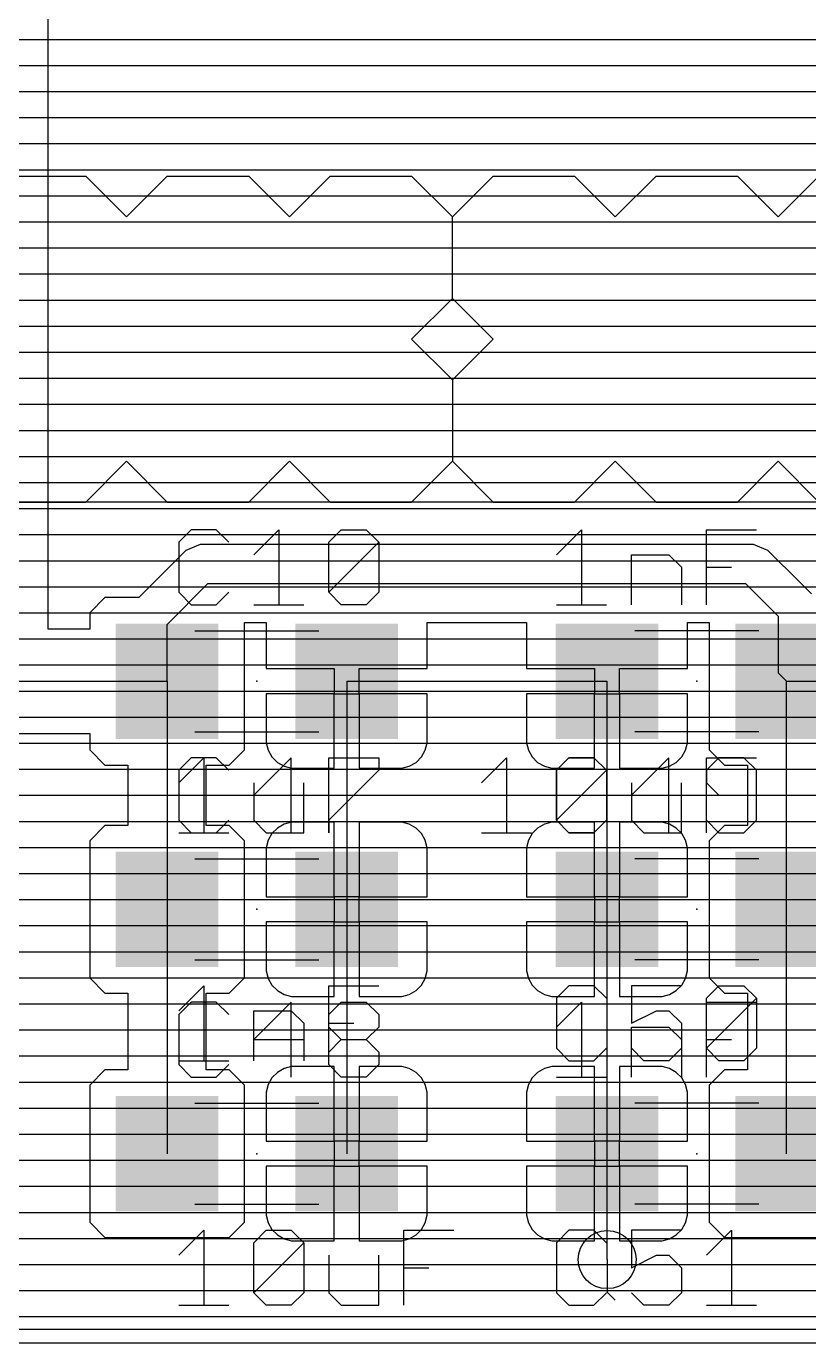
# Model space of a CAD drawing. Extents: x -0.64 to 6, y -0.15 to 7.8.
# Drawn here: x 2.398 to 2.879, y 5.024 to 5.832 of the extents above; entities that cross this region are included whole.
import ezdxf

# ---------------------------------------------------------------- set-up
doc = ezdxf.new("R2010")
doc.units = 0
for name, color, linetype in [('1', 22, 'CONTINUOUS'), ('16', 175, 'CONTINUOUS'), ('18', 82, 'CONTINUOUS'), ('23', 7, 'CONTINUOUS'), ('25', 253, 'CONTINUOUS'), ('27', 253, 'CONTINUOUS'), ('49', 253, 'CONTINUOUS'), ('51', 253, 'CONTINUOUS')]:
    doc.layers.add(name, color=color, linetype=linetype)

# ---------------------------------------------------------------- blocks, each defined once
blk = doc.blocks.new('RECT')
blk.add_solid([(-0.5, -0.5), (0.5, -0.5), (-0.5, 0.5), (0.5, 0.5)])
blk = doc.blocks.new('ROUNDV')
blk.add_circle((0, 0), 0.5)

msp = doc.modelspace()

# ---------------------------------------------------------------- linework, layer by layer
at = {"layer": '1'}
for p, q in [((2.412, 5.462), (2.412, 6.016365)), ((2.412, 5.824), (3.236, 5.824)), ((2.412, 5.808), (3.236, 5.808)), ((2.412, 5.792), (3.236, 5.792)), ((2.412, 5.776), (3.236, 5.776)), ((2.412, 5.76), (3.236, 5.76)), ((2.412, 5.744), (3.236, 5.744)), ((2.412, 5.728), (3.236, 5.728)), ((2.412, 5.712), (3.236, 5.712)), ((2.412, 5.696), (3.236, 5.696)), ((2.412, 5.68), (3.236, 5.68)), ((2.412, 5.664), (3.236, 5.664)), ((2.412, 5.648), (3.236, 5.648)), ((2.412, 5.632), (3.236, 5.632)), ((2.412, 5.616), (3.236, 5.616)), ((2.412, 5.6), (3.236, 5.6)), ((2.412, 5.584), (3.236, 5.584)), ((2.412, 5.568), (3.236, 5.568)), ((2.412, 5.552), (3.236, 5.552)), ((2.412, 5.536), (3.236, 5.536)), ((2.412, 5.52), (3.236, 5.52)), ((2.505226, 5.514), (2.496405, 5.510346)), ((2.844774, 5.514), (2.505226, 5.514)), ((2.853595, 5.510346), (2.844774, 5.514)), ((2.412, 5.504), (2.490059, 5.504)), ((2.489654, 5.503595), (2.467492, 5.481433)), ((2.496405, 5.510346), (2.489654, 5.503595)), ((2.873595, 5.490346), (2.853595, 5.510346)), ((2.859941, 5.504), (3.236, 5.504)), ((2.412, 5.488), (2.474059, 5.488)), ((2.484882, 5.464882), (2.51, 5.49)), ((2.51, 5.49), (2.84, 5.49)), ((2.84, 5.49), (2.86, 5.47)), ((2.880346, 5.483595), (2.873595, 5.490346)), ((2.875941, 5.488), (3.236, 5.488)), ((2.446758, 5.481433), (2.437386, 5.47206)), ((2.467492, 5.481433), (2.446758, 5.481433)), ((2.412, 5.472), (2.437386, 5.472)), ((2.437386, 5.47206), (2.437386, 5.462)), ((2.484882, 5.43), (2.484882, 5.464882)), ((2.532378, 5.387939), (2.532378, 5.466)), ((2.532378, 5.466), (2.545622, 5.466)), ((2.545622, 5.466), (2.545622, 5.437748)), ((2.644614, 5.437748), (2.644614, 5.466)), ((2.644614, 5.466), (2.705386, 5.466)), ((2.705386, 5.466), (2.705386, 5.437748)), ((2.804378, 5.437748), (2.804378, 5.466)), ((2.804378, 5.466), (2.817622, 5.466)), ((2.817622, 5.466), (2.817622, 5.387939)), ((2.86, 5.47), (2.86, 5.435118)), ((2.437386, 5.462), (2.412, 5.462)), ((2.532378, 5.456), (2.545622, 5.456)), ((2.644614, 5.456), (2.705386, 5.456)), ((2.804378, 5.456), (2.817622, 5.456)), ((2.532378, 5.44), (2.545622, 5.44)), ((2.644614, 5.44), (2.705386, 5.44)), ((2.804378, 5.44), (2.817622, 5.44)), ((2.38, 5.43), (2.484882, 5.43)), ((2.484882, 5.43), (2.484882, 5.29)), ((2.545622, 5.437748), (2.587369, 5.437748)), ((2.587369, 5.437748), (2.587369, 5.422252)), ((2.595118, 5.43), (2.595118, 5.29)), ((2.595118, 5.43), (2.754882, 5.43)), ((2.602867, 5.422252), (2.602867, 5.437748)), ((2.602867, 5.437748), (2.644614, 5.437748)), ((2.705386, 5.437748), (2.747133, 5.437748)), ((2.747133, 5.437748), (2.747133, 5.422252)), ((2.754882, 5.43), (2.754882, 5.29)), ((2.754882, 5.43), (2.754882, 5.075118)), ((2.762631, 5.422252), (2.762631, 5.437748)), ((2.762631, 5.437748), (2.804378, 5.437748)), ((2.86, 5.435118), (2.865118, 5.43)), ((2.865118, 5.29), (2.865118, 5.43)), ((2.865118, 5.43), (3.024882, 5.43)), ((2.532378, 5.424), (2.587369, 5.424)), ((2.587369, 5.422252), (2.545622, 5.422252)), ((2.545622, 5.422252), (2.545622, 5.392197)), ((2.58737, 5.376567), (2.58737, 5.422251)), ((2.58737, 5.422251), (2.602866, 5.422251)), ((2.602866, 5.422251), (2.602866, 5.376567)), ((2.602867, 5.424), (2.747133, 5.424)), ((2.644614, 5.422252), (2.602867, 5.422252)), ((2.644614, 5.392197), (2.644614, 5.422252)), ((2.747133, 5.422252), (2.705386, 5.422252)), ((2.705386, 5.422252), (2.705386, 5.392197)), ((2.747134, 5.376567), (2.747134, 5.422251)), ((2.747134, 5.422251), (2.76263, 5.422251)), ((2.76263, 5.422251), (2.76263, 5.376567)), ((2.762631, 5.424), (2.817622, 5.424)), ((2.804378, 5.422252), (2.762631, 5.422252)), ((2.804378, 5.392197), (2.804378, 5.422252)), ((2.532378, 5.408), (2.545622, 5.408)), ((2.58737, 5.408), (2.602866, 5.408)), ((2.644614, 5.408), (2.705386, 5.408)), ((2.747134, 5.408), (2.76263, 5.408)), ((2.804378, 5.408), (2.817622, 5.408)), ((1.783255, 5.398), (2.437386, 5.398)), ((2.437386, 5.398), (2.437386, 5.387939)), ((1.777255, 5.392), (2.437386, 5.392)), ((2.532378, 5.392), (2.545675, 5.392)), ((2.545622, 5.392197), (2.546849, 5.387619)), ((2.58737, 5.392), (2.602866, 5.392)), ((2.643387, 5.387619), (2.644614, 5.392197)), ((2.644561, 5.392), (2.705439, 5.392)), ((2.705386, 5.392197), (2.706612, 5.387619)), ((2.747134, 5.392), (2.76263, 5.392)), ((2.803151, 5.387619), (2.804378, 5.392197)), ((2.804325, 5.392), (2.817622, 5.392)), ((2.437386, 5.387939), (2.446758, 5.378567)), ((2.523005, 5.378567), (2.532378, 5.387939)), ((2.546849, 5.387619), (2.549218, 5.383515)), ((2.549218, 5.383515), (2.55257, 5.380163)), ((2.637666, 5.380163), (2.641018, 5.383515)), ((2.641018, 5.383515), (2.643387, 5.387619)), ((2.706612, 5.387619), (2.708982, 5.383515)), ((2.708982, 5.383515), (2.712334, 5.380163)), ((2.79743, 5.380163), (2.800781, 5.383515)), ((2.800781, 5.383515), (2.803151, 5.387619)), ((2.817622, 5.387939), (2.826995, 5.378567)), ((1.766, 5.376), (2.460882, 5.376)), ((2.446758, 5.378567), (2.460882, 5.378567)), ((2.460882, 5.378567), (2.460882, 5.341433)), ((2.508882, 5.341433), (2.508882, 5.378567)), ((2.508882, 5.378567), (2.523005, 5.378567)), ((2.508882, 5.376), (2.841118, 5.376)), ((2.55257, 5.380163), (2.556674, 5.377794)), ((2.556674, 5.377794), (2.561252, 5.376567)), ((2.561252, 5.376567), (2.58737, 5.376567)), ((2.602866, 5.376567), (2.628984, 5.376567)), ((2.628984, 5.376567), (2.633562, 5.377794)), ((2.633562, 5.377794), (2.637666, 5.380163)), ((2.712334, 5.380163), (2.716438, 5.377794)), ((2.716438, 5.377794), (2.721016, 5.376567)), ((2.721016, 5.376567), (2.747134, 5.376567)), ((2.76263, 5.376567), (2.788748, 5.376567)), ((2.788748, 5.376567), (2.793326, 5.377794)), ((2.793326, 5.377794), (2.79743, 5.380163)), ((2.826995, 5.378567), (2.841118, 5.378567)), ((2.841118, 5.378567), (2.841118, 5.341433)), ((1.761506, 5.36), (2.460882, 5.36)), ((2.508882, 5.36), (2.841118, 5.36)), ((1.749054, 5.344), (2.460882, 5.344)), ((2.446758, 5.341433), (2.437386, 5.33206)), ((2.460882, 5.341433), (2.446758, 5.341433)), ((2.508882, 5.344), (2.841118, 5.344)), ((2.523005, 5.341433), (2.508882, 5.341433)), ((2.532378, 5.33206), (2.523005, 5.341433)), ((2.556674, 5.342206), (2.55257, 5.339837)), ((2.561252, 5.343433), (2.556674, 5.342206)), ((2.58737, 5.343433), (2.561252, 5.343433)), ((2.58737, 5.297749), (2.58737, 5.343433)), ((2.602866, 5.343433), (2.602866, 5.297749)), ((2.628984, 5.343433), (2.602866, 5.343433)), ((2.633562, 5.342206), (2.628984, 5.343433)), ((2.637666, 5.339837), (2.633562, 5.342206)), ((2.716438, 5.342206), (2.712334, 5.339837)), ((2.721016, 5.343433), (2.716438, 5.342206)), ((2.747134, 5.343433), (2.721016, 5.343433)), ((2.747134, 5.297749), (2.747134, 5.343433)), ((2.788748, 5.343433), (2.76263, 5.343433)), ((2.76263, 5.343433), (2.76263, 5.297749)), ((2.793326, 5.342206), (2.788748, 5.343433)), ((2.79743, 5.339837), (2.793326, 5.342206)), ((2.826995, 5.341433), (2.817622, 5.33206)), ((2.841118, 5.341433), (2.826995, 5.341433)), ((2.549218, 5.336485), (2.546849, 5.332381)), ((2.55257, 5.339837), (2.549218, 5.336485)), ((2.641018, 5.336485), (2.637666, 5.339837)), ((2.643387, 5.332381), (2.641018, 5.336485)), ((2.708982, 5.336485), (2.706612, 5.332381)), ((2.712334, 5.339837), (2.708982, 5.336485)), ((2.800781, 5.336485), (2.79743, 5.339837)), ((2.803151, 5.332381), (2.800781, 5.336485)), ((1.697698, 5.328), (2.437386, 5.328)), ((2.437386, 5.33206), (2.437386, 5.247939)), ((2.532378, 5.247939), (2.532378, 5.33206)), ((2.532378, 5.328), (2.545675, 5.328)), ((2.546849, 5.332381), (2.545622, 5.327803)), ((2.545622, 5.327803), (2.545622, 5.297748)), ((2.58737, 5.328), (2.602866, 5.328)), ((2.644614, 5.327803), (2.643387, 5.332381)), ((2.644561, 5.328), (2.705439, 5.328)), ((2.644614, 5.297748), (2.644614, 5.327803)), ((2.706612, 5.332381), (2.705386, 5.327803)), ((2.705386, 5.327803), (2.705386, 5.297748)), ((2.747134, 5.328), (2.76263, 5.328)), ((2.804378, 5.327803), (2.803151, 5.332381)), ((2.804325, 5.328), (2.817622, 5.328)), ((2.804378, 5.297748), (2.804378, 5.327803)), ((2.817622, 5.33206), (2.817622, 5.247939)), ((1.755882, 5.312), (2.437386, 5.312)), ((2.532378, 5.312), (2.545622, 5.312)), ((2.58737, 5.312), (2.602866, 5.312)), ((2.644614, 5.312), (2.705386, 5.312)), ((2.747134, 5.312), (2.76263, 5.312)), ((2.804378, 5.312), (2.817622, 5.312)), ((1.765271, 5.296), (2.437386, 5.296)), ((2.532378, 5.296), (2.587369, 5.296)), ((2.545622, 5.297748), (2.587369, 5.297748)), ((2.587369, 5.297748), (2.587369, 5.282252)), ((2.602866, 5.297749), (2.58737, 5.297749)), ((2.602867, 5.282252), (2.602867, 5.297748)), ((2.602867, 5.297748), (2.644614, 5.297748)), ((2.602867, 5.296), (2.747133, 5.296)), ((2.705386, 5.297748), (2.747133, 5.297748)), ((2.747133, 5.297748), (2.747133, 5.282252)), ((2.76263, 5.297749), (2.747134, 5.297749)), ((2.762631, 5.282252), (2.762631, 5.297748)), ((2.762631, 5.297748), (2.804378, 5.297748)), ((2.762631, 5.296), (2.817622, 5.296)), ((2.484882, 5.29), (2.484882, 5.14)), ((2.595118, 5.29), (2.595118, 5.14)), ((2.754882, 5.29), (2.754882, 5.14)), ((2.865118, 5.14), (2.865118, 5.29)), ((1.722001, 5.28), (2.437386, 5.28)), ((2.532378, 5.28), (2.545622, 5.28)), ((2.587369, 5.282252), (2.545622, 5.282252)), ((2.545622, 5.282252), (2.545622, 5.252197)), ((2.58737, 5.236567), (2.58737, 5.282251)), ((2.58737, 5.282251), (2.602866, 5.282251)), ((2.58737, 5.28), (2.602866, 5.28)), ((2.602866, 5.282251), (2.602866, 5.236567)), ((2.644614, 5.282252), (2.602867, 5.282252)), ((2.644614, 5.252197), (2.644614, 5.282252)), ((2.644614, 5.28), (2.705386, 5.28)), ((2.747133, 5.282252), (2.705386, 5.282252)), ((2.705386, 5.282252), (2.705386, 5.252197)), ((2.747134, 5.236567), (2.747134, 5.282251)), ((2.747134, 5.282251), (2.76263, 5.282251)), ((2.747134, 5.28), (2.76263, 5.28)), ((2.76263, 5.282251), (2.76263, 5.236567)), ((2.804378, 5.282252), (2.762631, 5.282252)), ((2.804378, 5.252197), (2.804378, 5.282252)), ((2.804378, 5.28), (2.817622, 5.28)), ((1.765271, 5.264), (2.437386, 5.264)), ((2.532378, 5.264), (2.545622, 5.264)), ((2.58737, 5.264), (2.602866, 5.264)), ((2.644614, 5.264), (2.705386, 5.264)), ((2.747134, 5.264), (2.76263, 5.264)), ((2.804378, 5.264), (2.817622, 5.264)), ((2.545622, 5.252197), (2.546849, 5.247619)), ((2.643387, 5.247619), (2.644614, 5.252197)), ((2.705386, 5.252197), (2.706612, 5.247619)), ((2.803151, 5.247619), (2.804378, 5.252197)), ((1.755882, 5.248), (2.437386, 5.248)), ((2.437386, 5.247939), (2.446758, 5.238567)), ((2.523005, 5.238567), (2.532378, 5.247939)), ((2.532378, 5.248), (2.546747, 5.248)), ((2.546849, 5.247619), (2.549218, 5.243515)), ((2.58737, 5.248), (2.602866, 5.248)), ((2.641018, 5.243515), (2.643387, 5.247619)), ((2.643489, 5.248), (2.70651, 5.248)), ((2.706612, 5.247619), (2.708982, 5.243515)), ((2.747134, 5.248), (2.76263, 5.248)), ((2.800781, 5.243515), (2.803151, 5.247619)), ((2.803253, 5.248), (2.817622, 5.248)), ((2.817622, 5.247939), (2.826995, 5.238567)), ((2.446758, 5.238567), (2.460882, 5.238567)), ((2.460882, 5.238567), (2.460882, 5.191433)), ((2.508882, 5.191433), (2.508882, 5.238567)), ((2.508882, 5.238567), (2.523005, 5.238567)), ((2.549218, 5.243515), (2.55257, 5.240163)), ((2.55257, 5.240163), (2.556674, 5.237794)), ((2.556674, 5.237794), (2.561252, 5.236567)), ((2.561252, 5.236567), (2.58737, 5.236567)), ((2.602866, 5.236567), (2.628984, 5.236567)), ((2.628984, 5.236567), (2.633562, 5.237794)), ((2.633562, 5.237794), (2.637666, 5.240163)), ((2.637666, 5.240163), (2.641018, 5.243515)), ((2.708982, 5.243515), (2.712334, 5.240163)), ((2.712334, 5.240163), (2.716438, 5.237794)), ((2.716438, 5.237794), (2.721016, 5.236567)), ((2.721016, 5.236567), (2.747134, 5.236567)), ((2.76263, 5.236567), (2.788748, 5.236567)), ((2.788748, 5.236567), (2.793326, 5.237794)), ((2.793326, 5.237794), (2.79743, 5.240163)), ((2.79743, 5.240163), (2.800781, 5.243515)), ((2.826995, 5.238567), (2.841118, 5.238567)), ((2.841118, 5.238567), (2.841118, 5.191433)), ((1.791941, 5.232), (2.460882, 5.232)), ((2.508882, 5.232), (2.841118, 5.232)), ((1.807941, 5.216), (2.460882, 5.216)), ((2.508882, 5.216), (2.841118, 5.216)), ((1.823941, 5.2), (2.460882, 5.2)), ((2.508882, 5.2), (2.841118, 5.2)), ((2.446758, 5.191433), (2.437386, 5.18206)), ((2.460882, 5.191433), (2.446758, 5.191433)), ((2.523005, 5.191433), (2.508882, 5.191433)), ((2.532378, 5.18206), (2.523005, 5.191433)), ((2.55257, 5.189837), (2.549218, 5.186485)), ((2.556674, 5.192206), (2.55257, 5.189837)), ((2.561252, 5.193433), (2.556674, 5.192206)), ((2.58737, 5.193433), (2.561252, 5.193433)), ((2.58737, 5.147749), (2.58737, 5.193433)), ((2.602866, 5.193433), (2.602866, 5.147749)), ((2.628984, 5.193433), (2.602866, 5.193433)), ((2.633562, 5.192206), (2.628984, 5.193433)), ((2.637666, 5.189837), (2.633562, 5.192206)), ((2.641018, 5.186485), (2.637666, 5.189837)), ((2.712334, 5.189837), (2.708982, 5.186485)), ((2.716438, 5.192206), (2.712334, 5.189837)), ((2.721016, 5.193433), (2.716438, 5.192206)), ((2.747134, 5.193433), (2.721016, 5.193433)), ((2.747134, 5.147749), (2.747134, 5.193433)), ((2.788748, 5.193433), (2.76263, 5.193433)), ((2.76263, 5.193433), (2.76263, 5.147749)), ((2.793326, 5.192206), (2.788748, 5.193433)), ((2.79743, 5.189837), (2.793326, 5.192206)), ((2.800781, 5.186485), (2.79743, 5.189837)), ((2.826995, 5.191433), (2.817622, 5.18206)), ((2.841118, 5.191433), (2.826995, 5.191433)), ((1.834, 5.184), (2.439325, 5.184)), ((2.437386, 5.18206), (2.437386, 5.097939)), ((2.530438, 5.184), (2.547784, 5.184)), ((2.532378, 5.097939), (2.532378, 5.18206)), ((2.546849, 5.182381), (2.545622, 5.177803)), ((2.549218, 5.186485), (2.546849, 5.182381)), ((2.58737, 5.184), (2.602866, 5.184)), ((2.643387, 5.182381), (2.641018, 5.186485)), ((2.642453, 5.184), (2.707547, 5.184)), ((2.644614, 5.177803), (2.643387, 5.182381)), ((2.706612, 5.182381), (2.705386, 5.177803)), ((2.708982, 5.186485), (2.706612, 5.182381)), ((2.747134, 5.184), (2.76263, 5.184)), ((2.803151, 5.182381), (2.800781, 5.186485)), ((2.802216, 5.184), (2.819562, 5.184)), ((2.804378, 5.177803), (2.803151, 5.182381)), ((2.817622, 5.18206), (2.817622, 5.097939)), ((2.545622, 5.177803), (2.545622, 5.147748)), ((2.644614, 5.147748), (2.644614, 5.177803)), ((2.705386, 5.177803), (2.705386, 5.147748)), ((2.804378, 5.147748), (2.804378, 5.177803)), ((1.834, 5.168), (2.437386, 5.168)), ((2.532378, 5.168), (2.545622, 5.168)), ((2.58737, 5.168), (2.602866, 5.168)), ((2.644614, 5.168), (2.705386, 5.168)), ((2.747134, 5.168), (2.76263, 5.168)), ((2.804378, 5.168), (2.817622, 5.168)), ((1.834, 5.152), (2.437386, 5.152)), ((2.532378, 5.152), (2.545622, 5.152)), ((2.545622, 5.147748), (2.587369, 5.147748)), ((2.587369, 5.147748), (2.587369, 5.132252)), ((2.58737, 5.152), (2.602866, 5.152)), ((2.602866, 5.147749), (2.58737, 5.147749)), ((2.602867, 5.132252), (2.602867, 5.147748)), ((2.602867, 5.147748), (2.644614, 5.147748)), ((2.644614, 5.152), (2.705386, 5.152)), ((2.705386, 5.147748), (2.747133, 5.147748)), ((2.747133, 5.147748), (2.747133, 5.132252)), ((2.747134, 5.152), (2.76263, 5.152)), ((2.76263, 5.147749), (2.747134, 5.147749)), ((2.762631, 5.132252), (2.762631, 5.147748)), ((2.762631, 5.147748), (2.804378, 5.147748)), ((2.804378, 5.152), (2.817622, 5.152)), ((1.834, 5.136), (2.437386, 5.136)), ((2.532378, 5.136), (2.587369, 5.136)), ((2.587369, 5.132252), (2.545622, 5.132252)), ((2.545622, 5.132252), (2.545622, 5.102197)), ((2.58737, 5.086567), (2.58737, 5.132251)), ((2.58737, 5.132251), (2.602866, 5.132251)), ((2.602866, 5.132251), (2.602866, 5.086567)), ((2.602867, 5.136), (2.747133, 5.136)), ((2.644614, 5.132252), (2.602867, 5.132252)), ((2.644614, 5.102197), (2.644614, 5.132252)), ((2.747133, 5.132252), (2.705386, 5.132252)), ((2.705386, 5.132252), (2.705386, 5.102197)), ((2.747134, 5.086567), (2.747134, 5.132251)), ((2.747134, 5.132251), (2.76263, 5.132251)), ((2.76263, 5.132251), (2.76263, 5.086567)), ((2.762631, 5.136), (2.817622, 5.136)), ((2.804378, 5.132252), (2.762631, 5.132252)), ((2.804378, 5.102197), (2.804378, 5.132252)), ((1.834, 5.12), (2.437386, 5.12)), ((2.532378, 5.12), (2.545622, 5.12)), ((2.58737, 5.12), (2.602866, 5.12)), ((2.644614, 5.12), (2.705386, 5.12)), ((2.747134, 5.12), (2.76263, 5.12)), ((2.804378, 5.12), (2.817622, 5.12)), ((1.834, 5.104), (2.437386, 5.104)), ((2.532378, 5.104), (2.545622, 5.104)), ((2.545622, 5.102197), (2.546849, 5.097619)), ((2.58737, 5.104), (2.602866, 5.104)), ((2.643387, 5.097619), (2.644614, 5.102197)), ((2.644614, 5.104), (2.705386, 5.104)), ((2.705386, 5.102197), (2.706612, 5.097619)), ((2.747134, 5.104), (2.76263, 5.104)), ((2.803151, 5.097619), (2.804378, 5.102197)), ((2.804378, 5.104), (2.817622, 5.104)), ((2.437386, 5.097939), (2.446758, 5.088567)), ((2.523005, 5.088567), (2.532378, 5.097939)), ((2.546849, 5.097619), (2.549218, 5.093515)), ((2.549218, 5.093515), (2.55257, 5.090163)), ((2.637666, 5.090163), (2.641018, 5.093515)), ((2.641018, 5.093515), (2.643387, 5.097619)), ((2.706612, 5.097619), (2.708982, 5.093515)), ((2.708982, 5.093515), (2.712334, 5.090163)), ((2.79743, 5.090163), (2.800781, 5.093515)), ((2.800781, 5.093515), (2.803151, 5.097619)), ((2.817622, 5.097939), (2.826995, 5.088567)), ((1.834, 5.088), (2.556317, 5.088)), ((2.446758, 5.088567), (2.523005, 5.088567)), ((2.55257, 5.090163), (2.556674, 5.087794)), ((2.556674, 5.087794), (2.561252, 5.086567)), ((2.561252, 5.086567), (2.58737, 5.086567)), ((2.58737, 5.088), (2.602866, 5.088)), ((2.602866, 5.086567), (2.628984, 5.086567)), ((2.628984, 5.086567), (2.633562, 5.087794)), ((2.633562, 5.087794), (2.637666, 5.090163)), ((2.633919, 5.088), (2.71608, 5.088)), ((2.712334, 5.090163), (2.716438, 5.087794)), ((2.716438, 5.087794), (2.721016, 5.086567)), ((2.721016, 5.086567), (2.747134, 5.086567)), ((2.747134, 5.088), (2.76263, 5.088)), ((2.76263, 5.086567), (2.788748, 5.086567)), ((2.788748, 5.086567), (2.793326, 5.087794)), ((2.793326, 5.087794), (2.79743, 5.090163)), ((2.793683, 5.088), (2.9844, 5.088)), ((2.826995, 5.088567), (2.903242, 5.088567)), ((2.754882, 5.075118), (2.755, 5.075)), ((1.834, 5.072), (3.000016, 5.072)), ((1.834, 5.056), (3.000016, 5.056)), ((1.834, 5.04), (3.000016, 5.04)), ((3.000016, 5.032), (1.834, 5.032))]:
    msp.add_line(p, q, dxfattribs=at)
at = {"layer": '16'}
for p, q in [((0.104, 5.824), (4.762532, 5.824)), ((0.104, 5.808), (4.836, 5.808)), ((0.104, 5.792), (4.836, 5.792)), ((0.104, 5.776), (4.836, 5.776)), ((0.104, 5.76), (4.836, 5.76)), ((0.104, 5.744), (4.836, 5.744)), ((0.104, 5.728), (4.836, 5.728)), ((0.104, 5.712), (4.836, 5.712)), ((0.104, 5.696), (4.836, 5.696)), ((0.104, 5.68), (4.836, 5.68)), ((0.104, 5.664), (4.836, 5.664)), ((0.104, 5.648), (4.836, 5.648)), ((0.104, 5.632), (4.836, 5.632)), ((0.104, 5.616), (4.836, 5.616)), ((0.104, 5.6), (4.836, 5.6)), ((0.109941, 5.584), (4.836, 5.584)), ((0.125941, 5.568), (4.836, 5.568)), ((0.141941, 5.552), (4.844059, 5.552)), ((0.157941, 5.536), (4.860059, 5.536)), ((0.173941, 5.52), (4.876059, 5.52)), ((0.189941, 5.504), (4.892059, 5.504)), ((0.205941, 5.488), (4.908059, 5.488)), ((0.221941, 5.472), (4.924059, 5.472)), ((0.237941, 5.456), (4.940059, 5.456)), ((0.580115, 5.44), (4.956059, 5.44)), ((1.733978, 5.424), (5.0185, 5.424)), ((1.757054, 5.408), (5.027452, 5.408)), ((1.764819, 5.392), (5.634059, 5.392)), ((1.766, 5.376), (5.650059, 5.376)), ((1.761506, 5.36), (5.656, 5.36)), ((1.749054, 5.344), (5.656, 5.344)), ((0.630738, 5.328), (5.656, 5.328)), ((1.755882, 5.312), (3.267452, 5.312)), ((1.765271, 5.296), (3.2585, 5.296)), ((1.722001, 5.28), (3.260047, 5.28)), ((1.765271, 5.264), (3.266, 5.264)), ((1.755882, 5.248), (3.266, 5.248)), ((1.723778, 5.232), (3.266, 5.232)), ((1.749054, 5.216), (3.266, 5.216)), ((1.761506, 5.2), (3.266, 5.2)), ((1.766, 5.184), (3.266, 5.184)), ((1.764819, 5.168), (3.266, 5.168)), ((1.757054, 5.152), (3.266, 5.152)), ((1.733978, 5.136), (3.266, 5.136)), ((0.9065, 5.12), (3.266, 5.12)), ((0.902811, 5.104), (3.266, 5.104)), ((0.703433, 5.088), (3.266, 5.088)), ((2.755, 5.075), (2.755, 5.055)), ((0.699267, 5.072), (3.266, 5.072)), ((0.564307, 5.056), (3.266, 5.056)), ((2.755, 5.055), (2.76, 5.05)), ((0.701433, 5.04), (3.266, 5.04)), ((0.701433, 5.024), (3.266, 5.024))]:
    msp.add_line(p, q, dxfattribs=at)
at = {"layer": '23'}
for p in [(2.54, 5.43), (2.81, 5.43), (2.54, 5.29), (2.81, 5.29), (2.54, 5.14), (2.81, 5.14)]:
    msp.add_point(p, dxfattribs=at)
at = {"layer": '25'}
for p, q in [((2.499673, 5.523039), (2.492, 5.515366)), ((2.51502, 5.523039), (2.499673, 5.523039)), ((2.522693, 5.515366), (2.51502, 5.523039)), ((2.538039, 5.507693), (2.553386, 5.523039)), ((2.553386, 5.523039), (2.553386, 5.477)), ((2.584078, 5.515366), (2.591752, 5.523039)), ((2.591752, 5.523039), (2.607098, 5.523039)), ((2.607098, 5.523039), (2.614771, 5.515366)), ((2.492, 5.515366), (2.492, 5.484673)), ((2.584078, 5.484673), (2.584078, 5.515366)), ((2.584078, 5.484673), (2.614771, 5.515366)), ((2.614771, 5.515366), (2.614771, 5.484673)), ((2.492, 5.484673), (2.499673, 5.477)), ((2.51502, 5.477), (2.522693, 5.484673)), ((2.591752, 5.477), (2.584078, 5.484673)), ((2.614771, 5.484673), (2.607098, 5.477)), ((2.499673, 5.477), (2.51502, 5.477)), ((2.538039, 5.477), (2.568732, 5.477)), ((2.607098, 5.477), (2.591752, 5.477)), ((2.499673, 5.383039), (2.492, 5.375366)), ((2.51502, 5.383039), (2.499673, 5.383039)), ((2.522693, 5.375366), (2.51502, 5.383039)), ((2.561059, 5.383039), (2.538039, 5.36002)), ((2.561059, 5.337), (2.561059, 5.383039)), ((2.584078, 5.383039), (2.614771, 5.383039)), ((2.614771, 5.383039), (2.614771, 5.375366)), ((2.731555, 5.383039), (2.723882, 5.375366)), ((2.746902, 5.383039), (2.731555, 5.383039)), ((2.754575, 5.375366), (2.746902, 5.383039)), ((2.792941, 5.383039), (2.769921, 5.36002)), ((2.792941, 5.337), (2.792941, 5.383039)), ((2.823634, 5.383039), (2.815961, 5.375366)), ((2.83898, 5.383039), (2.823634, 5.383039)), ((2.846653, 5.375366), (2.83898, 5.383039)), ((2.492, 5.375366), (2.492, 5.344673)), ((2.614771, 5.375366), (2.584078, 5.344673)), ((2.723882, 5.375366), (2.723882, 5.344673)), ((2.815961, 5.375366), (2.815961, 5.367693)), ((2.846653, 5.344673), (2.846653, 5.375366)), ((2.815961, 5.367693), (2.823634, 5.36002)), ((2.538039, 5.36002), (2.568732, 5.36002)), ((2.769921, 5.36002), (2.800614, 5.36002)), ((2.823634, 5.36002), (2.846653, 5.36002)), ((2.492, 5.344673), (2.499673, 5.337)), ((2.51502, 5.337), (2.522693, 5.344673)), ((2.584078, 5.344673), (2.584078, 5.337)), ((2.723882, 5.344673), (2.731555, 5.337)), ((2.746902, 5.337), (2.754575, 5.344673)), ((2.815961, 5.344673), (2.823634, 5.337)), ((2.83898, 5.337), (2.846653, 5.344673)), ((2.499673, 5.337), (2.51502, 5.337)), ((2.731555, 5.337), (2.746902, 5.337)), ((2.823634, 5.337), (2.83898, 5.337)), ((2.731555, 5.243039), (2.723882, 5.235366)), ((2.746902, 5.243039), (2.731555, 5.243039)), ((2.754575, 5.235366), (2.746902, 5.243039)), ((2.800614, 5.243039), (2.769921, 5.243039)), ((2.769921, 5.243039), (2.769921, 5.22002)), ((2.815961, 5.235366), (2.823634, 5.243039)), ((2.823634, 5.243039), (2.83898, 5.243039)), ((2.83898, 5.243039), (2.846653, 5.235366)), ((2.499673, 5.233039), (2.492, 5.225366)), ((2.51502, 5.233039), (2.499673, 5.233039)), ((2.522693, 5.225366), (2.51502, 5.233039)), ((2.561059, 5.233039), (2.538039, 5.21002)), ((2.561059, 5.187), (2.561059, 5.233039)), ((2.584078, 5.225366), (2.591752, 5.233039)), ((2.591752, 5.233039), (2.607098, 5.233039)), ((2.607098, 5.233039), (2.614771, 5.225366)), ((2.723882, 5.235366), (2.723882, 5.204673)), ((2.815961, 5.204673), (2.815961, 5.235366)), ((2.815961, 5.204673), (2.846653, 5.235366)), ((2.846653, 5.235366), (2.846653, 5.204673)), ((2.492, 5.225366), (2.492, 5.194673)), ((2.584078, 5.217693), (2.584078, 5.225366)), ((2.614771, 5.225366), (2.614771, 5.217693)), ((2.769921, 5.22002), (2.785268, 5.227693)), ((2.785268, 5.227693), (2.792941, 5.227693)), ((2.792941, 5.227693), (2.800614, 5.22002)), ((2.800614, 5.22002), (2.800614, 5.204673)), ((2.591752, 5.21002), (2.584078, 5.217693)), ((2.614771, 5.217693), (2.607098, 5.21002)), ((2.538039, 5.21002), (2.568732, 5.21002)), ((2.584078, 5.202346), (2.591752, 5.21002)), ((2.591752, 5.21002), (2.607098, 5.21002)), ((2.607098, 5.21002), (2.614771, 5.202346)), ((2.723882, 5.204673), (2.731555, 5.197)), ((2.746902, 5.197), (2.754575, 5.204673)), ((2.777594, 5.197), (2.769921, 5.204673)), ((2.800614, 5.204673), (2.792941, 5.197)), ((2.823634, 5.197), (2.815961, 5.204673)), ((2.846653, 5.204673), (2.83898, 5.197)), ((2.584078, 5.194673), (2.584078, 5.202346)), ((2.614771, 5.202346), (2.614771, 5.194673)), ((2.731555, 5.197), (2.746902, 5.197)), ((2.792941, 5.197), (2.777594, 5.197)), ((2.83898, 5.197), (2.823634, 5.197)), ((2.492, 5.194673), (2.499673, 5.187)), ((2.51502, 5.187), (2.522693, 5.194673)), ((2.591752, 5.187), (2.584078, 5.194673)), ((2.614771, 5.194673), (2.607098, 5.187)), ((2.499673, 5.187), (2.51502, 5.187)), ((2.607098, 5.187), (2.591752, 5.187)), ((2.731555, 5.093039), (2.723882, 5.085366)), ((2.746902, 5.093039), (2.731555, 5.093039)), ((2.754575, 5.085366), (2.746902, 5.093039)), ((2.800614, 5.093039), (2.769921, 5.093039)), ((2.769921, 5.093039), (2.769921, 5.07002)), ((2.815961, 5.077693), (2.831307, 5.093039)), ((2.831307, 5.093039), (2.831307, 5.047)), ((2.723882, 5.085366), (2.723882, 5.054673)), ((2.769921, 5.07002), (2.785268, 5.077693)), ((2.785268, 5.077693), (2.792941, 5.077693)), ((2.792941, 5.077693), (2.800614, 5.07002)), ((2.800614, 5.07002), (2.800614, 5.054673)), ((2.723882, 5.054673), (2.731555, 5.047)), ((2.746902, 5.047), (2.754575, 5.054673)), ((2.777594, 5.047), (2.769921, 5.054673)), ((2.800614, 5.054673), (2.792941, 5.047)), ((2.731555, 5.047), (2.746902, 5.047)), ((2.792941, 5.047), (2.777594, 5.047)), ((2.815961, 5.047), (2.846653, 5.047))]:
    msp.add_line(p, q, dxfattribs=at)
at = {"layer": '27'}
for p, q in [((2.723882, 5.507693), (2.739228, 5.523039)), ((2.739228, 5.523039), (2.739228, 5.477)), ((2.815961, 5.477), (2.815961, 5.523039)), ((2.815961, 5.523039), (2.846653, 5.523039)), ((2.769921, 5.477), (2.769921, 5.507693)), ((2.769921, 5.507693), (2.792941, 5.507693)), ((2.792941, 5.507693), (2.800614, 5.50002)), ((2.800614, 5.50002), (2.800614, 5.477)), ((2.815961, 5.50002), (2.831307, 5.50002)), ((2.723882, 5.477), (2.754575, 5.477)), ((2.492, 5.367693), (2.507346, 5.383039)), ((2.507346, 5.383039), (2.507346, 5.337)), ((2.584078, 5.337), (2.584078, 5.383039)), ((2.584078, 5.383039), (2.614771, 5.383039)), ((2.677843, 5.367693), (2.693189, 5.383039)), ((2.693189, 5.383039), (2.693189, 5.337)), ((2.723882, 5.375366), (2.731555, 5.383039)), ((2.731555, 5.383039), (2.746901, 5.383039)), ((2.746901, 5.383039), (2.754575, 5.375366)), ((2.81596, 5.337), (2.81596, 5.383039)), ((2.81596, 5.383039), (2.846653, 5.383039)), ((2.723882, 5.344673), (2.723882, 5.375366)), ((2.723882, 5.344673), (2.754575, 5.375366)), ((2.754575, 5.375366), (2.754575, 5.344673)), ((2.538039, 5.367693), (2.538039, 5.344673)), ((2.568732, 5.337), (2.568732, 5.367693)), ((2.769921, 5.367693), (2.769921, 5.344673)), ((2.800614, 5.337), (2.800614, 5.367693)), ((2.584078, 5.36002), (2.599425, 5.36002)), ((2.81596, 5.36002), (2.831307, 5.36002)), ((2.538039, 5.344673), (2.545712, 5.337)), ((2.731555, 5.337), (2.723882, 5.344673)), ((2.754575, 5.344673), (2.746901, 5.337)), ((2.769921, 5.344673), (2.777594, 5.337)), ((2.492, 5.337), (2.522693, 5.337)), ((2.545712, 5.337), (2.568732, 5.337)), ((2.677843, 5.337), (2.708535, 5.337)), ((2.746901, 5.337), (2.731555, 5.337)), ((2.777594, 5.337), (2.800614, 5.337)), ((2.492, 5.227693), (2.507346, 5.243039)), ((2.507346, 5.243039), (2.507346, 5.197)), ((2.584078, 5.197), (2.584078, 5.243039)), ((2.584078, 5.243039), (2.614771, 5.243039)), ((2.723882, 5.217693), (2.739228, 5.233039)), ((2.739228, 5.233039), (2.739228, 5.187)), ((2.815961, 5.187), (2.815961, 5.233039)), ((2.815961, 5.233039), (2.846653, 5.233039)), ((2.538039, 5.197), (2.538039, 5.227693)), ((2.538039, 5.227693), (2.561059, 5.227693)), ((2.561059, 5.227693), (2.568732, 5.22002)), ((2.568732, 5.22002), (2.568732, 5.197)), ((2.584078, 5.22002), (2.599425, 5.22002)), ((2.769921, 5.187), (2.769921, 5.217693)), ((2.769921, 5.217693), (2.792941, 5.217693)), ((2.792941, 5.217693), (2.800614, 5.21002)), ((2.800614, 5.21002), (2.800614, 5.187)), ((2.815961, 5.21002), (2.831307, 5.21002)), ((2.492, 5.197), (2.522693, 5.197)), ((2.723882, 5.187), (2.754575, 5.187)), ((2.492, 5.077693), (2.507346, 5.093039)), ((2.507346, 5.093039), (2.507346, 5.047)), ((2.538039, 5.085366), (2.545712, 5.093039)), ((2.545712, 5.093039), (2.561059, 5.093039)), ((2.561059, 5.093039), (2.568732, 5.085366)), ((2.630118, 5.047), (2.630118, 5.093039)), ((2.630118, 5.093039), (2.660811, 5.093039)), ((2.538039, 5.054673), (2.538039, 5.085366)), ((2.538039, 5.054673), (2.568732, 5.085366)), ((2.568732, 5.085366), (2.568732, 5.054673)), ((2.584078, 5.077693), (2.584078, 5.054673)), ((2.614771, 5.047), (2.614771, 5.077693)), ((2.630118, 5.07002), (2.645464, 5.07002)), ((2.545712, 5.047), (2.538039, 5.054673)), ((2.568732, 5.054673), (2.561059, 5.047)), ((2.584078, 5.054673), (2.591752, 5.047)), ((2.492, 5.047), (2.522693, 5.047)), ((2.561059, 5.047), (2.545712, 5.047)), ((2.591752, 5.047), (2.614771, 5.047))]:
    msp.add_line(p, q, dxfattribs=at)
at = {"layer": '49'}
for p, q in [((2.385, 5.74), (2.435, 5.74)), ((2.435, 5.74), (2.46, 5.715)), ((2.46, 5.715), (2.485, 5.74)), ((2.485, 5.74), (2.535, 5.74)), ((2.535, 5.74), (2.56, 5.715)), ((2.56, 5.715), (2.585, 5.74)), ((2.585, 5.74), (2.635, 5.74)), ((2.635, 5.74), (2.66, 5.715)), ((2.66, 5.715), (2.685, 5.74)), ((2.685, 5.74), (2.735, 5.74)), ((2.735, 5.74), (2.76, 5.715)), ((2.76, 5.715), (2.785, 5.74)), ((2.785, 5.74), (2.835, 5.74)), ((2.835, 5.74), (2.86, 5.715)), ((2.86, 5.715), (2.885, 5.74)), ((2.66, 5.665), (2.66, 5.715)), ((2.66, 5.665), (2.635, 5.64)), ((2.685, 5.64), (2.66, 5.665)), ((2.635, 5.64), (2.66, 5.615)), ((2.66, 5.615), (2.685, 5.64)), ((2.66, 5.615), (2.66, 5.565)), ((2.46, 5.565), (2.435, 5.54)), ((2.485, 5.54), (2.46, 5.565)), ((2.56, 5.565), (2.535, 5.54)), ((2.585, 5.54), (2.56, 5.565)), ((2.66, 5.565), (2.635, 5.54)), ((2.66, 5.565), (2.685, 5.54)), ((2.76, 5.565), (2.735, 5.54)), ((2.785, 5.54), (2.76, 5.565)), ((2.86, 5.565), (2.835, 5.54)), ((2.885, 5.54), (2.86, 5.565)), ((4.76, 5.54), (-0.14, 5.54)), ((2.385, 5.54), (2.435, 5.54)), ((2.485, 5.54), (2.535, 5.54)), ((2.585, 5.54), (2.635, 5.54)), ((2.685, 5.54), (2.735, 5.54)), ((2.785, 5.54), (2.835, 5.54))]:
    msp.add_line(p, q, dxfattribs=at)
at = {"layer": '51'}
for p, q in [((2.502008, 5.460984), (2.577992, 5.460984)), ((2.847992, 5.460984), (2.772008, 5.460984)), ((2.502008, 5.399016), (2.577992, 5.399016)), ((2.847992, 5.399016), (2.772008, 5.399016)), ((2.502008, 5.320984), (2.577992, 5.320984)), ((2.847992, 5.320984), (2.772008, 5.320984)), ((2.502008, 5.259016), (2.577992, 5.259016)), ((2.847992, 5.259016), (2.772008, 5.259016)), ((2.502008, 5.170984), (2.577992, 5.170984)), ((2.847992, 5.170984), (2.772008, 5.170984)), ((2.502008, 5.109016), (2.577992, 5.109016)), ((2.847992, 5.109016), (2.772008, 5.109016))]:
    msp.add_line(p, q, dxfattribs=at)

# ---------------------------------------------------------------- block references
at = {"layer": '1', "xscale": 0.062992, "yscale": 0.070866}
for p in [(2.484882, 5.43), (2.595118, 5.43), (2.484882, 5.29), (2.595118, 5.29), (2.484882, 5.14), (2.595118, 5.14)]:
    msp.add_blockref('RECT', p, dxfattribs=at)
at = {"layer": '1', "xscale": 0.062992, "yscale": 0.070866, "rotation": 180}
for p in [(2.754882, 5.43), (2.865118, 5.43), (2.754882, 5.29), (2.865118, 5.29), (2.754882, 5.14), (2.865118, 5.14)]:
    msp.add_blockref('RECT', p, dxfattribs=at)
at = {"layer": '18', "xscale": 0.035685, "yscale": 0.035685}
msp.add_blockref('ROUNDV', (2.755, 5.075), dxfattribs=at)
msp.add_blockref('ROUNDV', (2.755, 5.075), dxfattribs=at)
at = {"layer": '51', "xscale": 0.029531, "yscale": 0.066929}
for p in [(2.487766, 5.429965), (2.592234, 5.430035), (2.487766, 5.289965), (2.592234, 5.290035), (2.487766, 5.139965), (2.592234, 5.140035)]:
    msp.add_blockref('RECT', p, dxfattribs=at)
at = {"layer": '51', "xscale": 0.029531, "yscale": 0.066929, "rotation": 180}
for p in [(2.757766, 5.429965), (2.862234, 5.430035), (2.757766, 5.289965), (2.862234, 5.290035), (2.757766, 5.139965), (2.862234, 5.140035)]:
    msp.add_blockref('RECT', p, dxfattribs=at)

doc.saveas('drawing.dxf')
